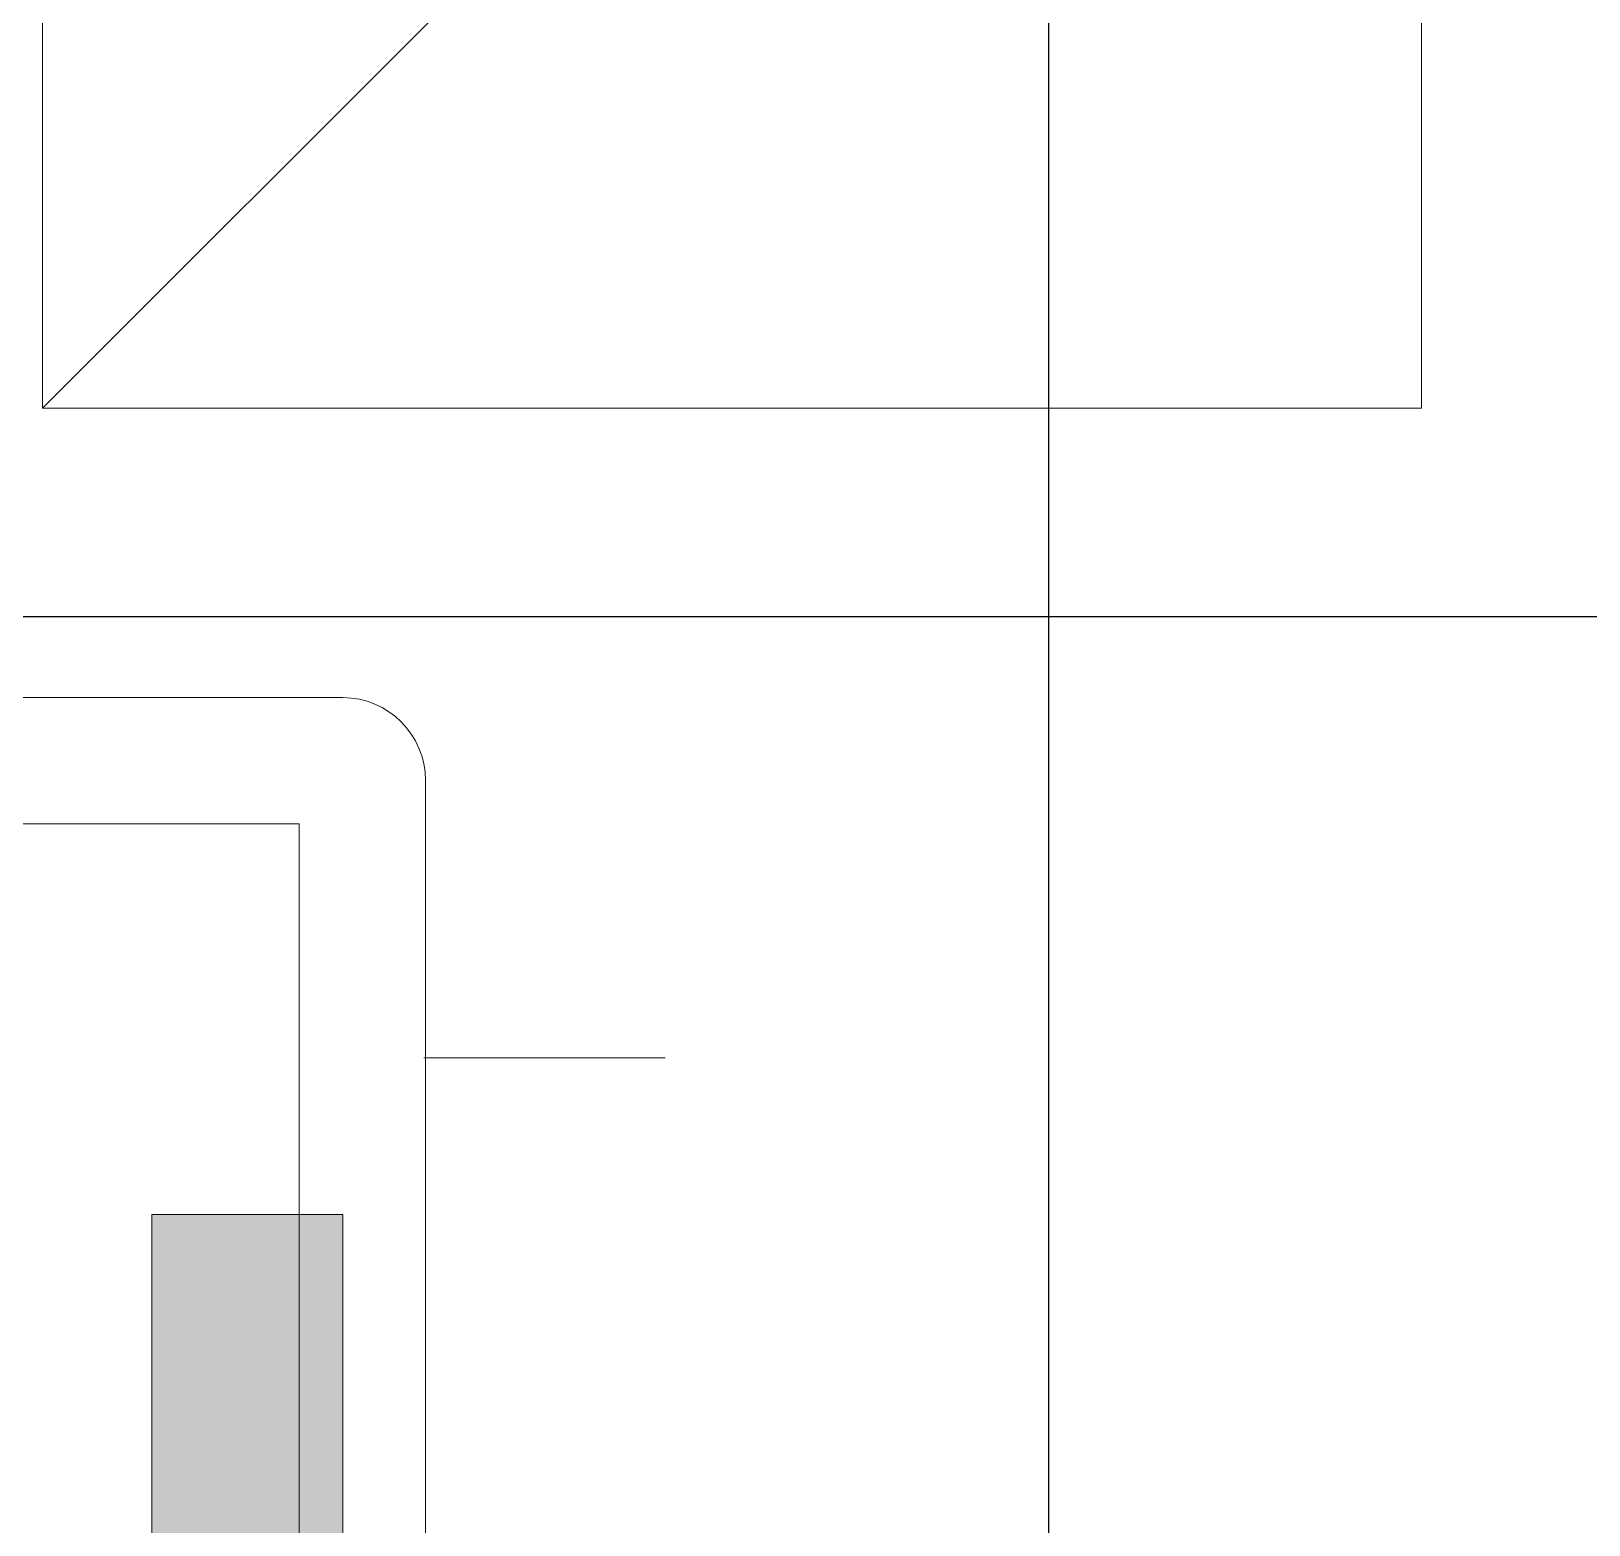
# Model space of a CAD drawing. Header units: millimetres. Extents: x -92759 to 184353, y -15225 to 86714.
# Drawn here: x 65936 to 66613, y 63930 to 64580 of the extents above; entities that cross this region are included whole.
import ezdxf

# ---------------------------------------------------------------- set-up
doc = ezdxf.new("R2010")
doc.units = ezdxf.units.MM
for name, color, linetype in [('A-PATT-CONC', 8, 'Continuous'), ('E-legend', 1, 'Continuous'), ('E-LIGHT----E', 1, 'Continuous'), ('M-ACMV_FCU', 5, 'Continuous')]:
    doc.layers.add(name, color=color, linetype=linetype)
for name, color, linetype, lineweight in [('HFI 9MM FPB', 94, 'Continuous', 5), ('M-ACMV_CDP', 190, 'DRAIN_PIPE', 25), ('M-ACMV_FCU-1', 86, 'Continuous', 9)]:
    doc.layers.add(name, color=color, linetype=linetype, lineweight=lineweight)
doc.styles.get("Standard").update_dxf_attribs({"font": 'arial.ttf'})
doc.linetypes.add('DRAIN_PIPE', pattern='A,0.5,-0.2,["D",Standard,S=0.1,R=0,X=-0.1,Y=-0.05],-0.25', length=0.95)

# ---------------------------------------------------------------- blocks, each defined once
blk = doc.blocks.new('RCP_B8L2')
at = {"layer": 'A-PATT-CONC'}
h = blk.add_hatch(dxfattribs=at)
h.set_pattern_fill('ANSI37', color=256, scale=189, angle=45)
h.set_pattern_definition([(90, (-385478.34, -151102.3), (-600.075, 0), []), (180, (-385478.34, -151102.3), (-6e-14, -600.075), [])])
h.paths.add_polyline_path([(-388477.99, -151102.3), (-385478.34, -151102.3), (-385478.34, -158302.3), (-388477.99, -158302.3)])
at = {"layer": 'HFI 9MM FPB'}
h = blk.add_hatch(dxfattribs=at)
h.set_pattern_fill('ANSI33', color=256, scale=50)
h.set_pattern_definition([(45, (-581589.02, -147239), (-224.5064, 224.5064), []), (45, (-581364.5, -147239), (-224.5064, 224.5064), [158.75, -79.375])])
h.paths.add_polyline_path([(-388477.99, -151102.3), (-385478.34, -151102.3), (-385478.34, -158302.3), (-388477.99, -158302.3)], flags=16)
h.paths.add_polyline_path([(-389418.07, -150277.3), (-387018.07, -150277.3), (-387018.07, -149827.3), (-384618.07, -149827.3), (-384618.07, -159127.3), (-387018.07, -159127.3), (-387018.07, -158677.3), (-387618.07, -158677.3), (-387618.07, -159127.3), (-389418.07, -159127.3)])
blk = doc.blocks.new('L20')
at = {"layer": 'E-LIGHT----E', "lineweight": 5}
blk.add_line((-300, -300), (300, 300), dxfattribs=at)
blk.add_lwpolyline([(-300, -300), (300, -300), (300, 300), (-300, 300)], close=True, dxfattribs=at)
blk = doc.blocks.new('EL_B8_L2_R4')
at = {"layer": 'E-legend', "color": 0}
blk.add_blockref('L20', (-24060.35, -14625.6), dxfattribs=at)
blk = doc.blocks.new('A$Ca8a76259')
at = {"layer": 'M-ACMV_FCU', "lineweight": 0}
h = blk.add_hatch(color=256, dxfattribs=at)
h.dxf.hatch_style = 1
h.paths.add_polyline_path([(250, 356), (250, 439), (-250, 439), (-250, 356)])
h.paths.add_polyline_path([(356, -250), (439, -250), (439, 250), (356, 250)])
h.paths.add_polyline_path([(-356, 250), (-439, 250), (-439, -250), (-356, -250)])
h.paths.add_polyline_path([(-250, -356), (-250, -439), (250, -439), (250, -356)])
for p, q in [((439, 475), (-439, 475)), ((439, 475), (439, 475)), ((475, 439), (475, 439)), ((475, 439), (475, -439))]:
    blk.add_line(p, q, dxfattribs=at)
for points in [[(420, 420), (420, -420), (-420, -420), (-420, 420)], [(356, 250), (356, -250), (439, -250), (439, 250)]]:
    blk.add_lwpolyline(points, close=True, dxfattribs=at)
blk.add_arc((439, 439), 36, 0, 90, dxfattribs=at)
blk = doc.blocks.new('FCU -1')
at = {"layer": 'M-ACMV_CDP', "lineweight": 5}
blk.add_line((378826.63, -51081.4), (378826.63, -51186.4), dxfattribs=at)
at = {"layer": 'M-ACMV_FCU', "lineweight": 5, "rotation": 270}
blk.add_blockref('A$Ca8a76259', (378508.35, -50607.13), dxfattribs=at)
blk = doc.blocks.new('ACMV_B8_L2')
at = {"layer": 'M-ACMV_FCU-1', "rotation": 90}
blk.add_blockref('FCU -1', (75688.74, -420409.59), dxfattribs=at)

msp = doc.modelspace()

# ---------------------------------------------------------------- block references
at = {"layer": 'A-PATT-CONC'}
msp.add_blockref('RCP_B8L2', (452619.12, 220318.54), dxfattribs=at)
at = {"layer": 'E-legend', "color": 7}
msp.add_blockref('EL_B8_L2_R4', (90301.06, 79341.24), dxfattribs=at)
at = {"layer": 'M-ACMV_FCU-1'}
msp.add_blockref('ACMV_B8_L2', (-60663.56, 105715.91), dxfattribs=at)

doc.saveas('drawing.dxf')
